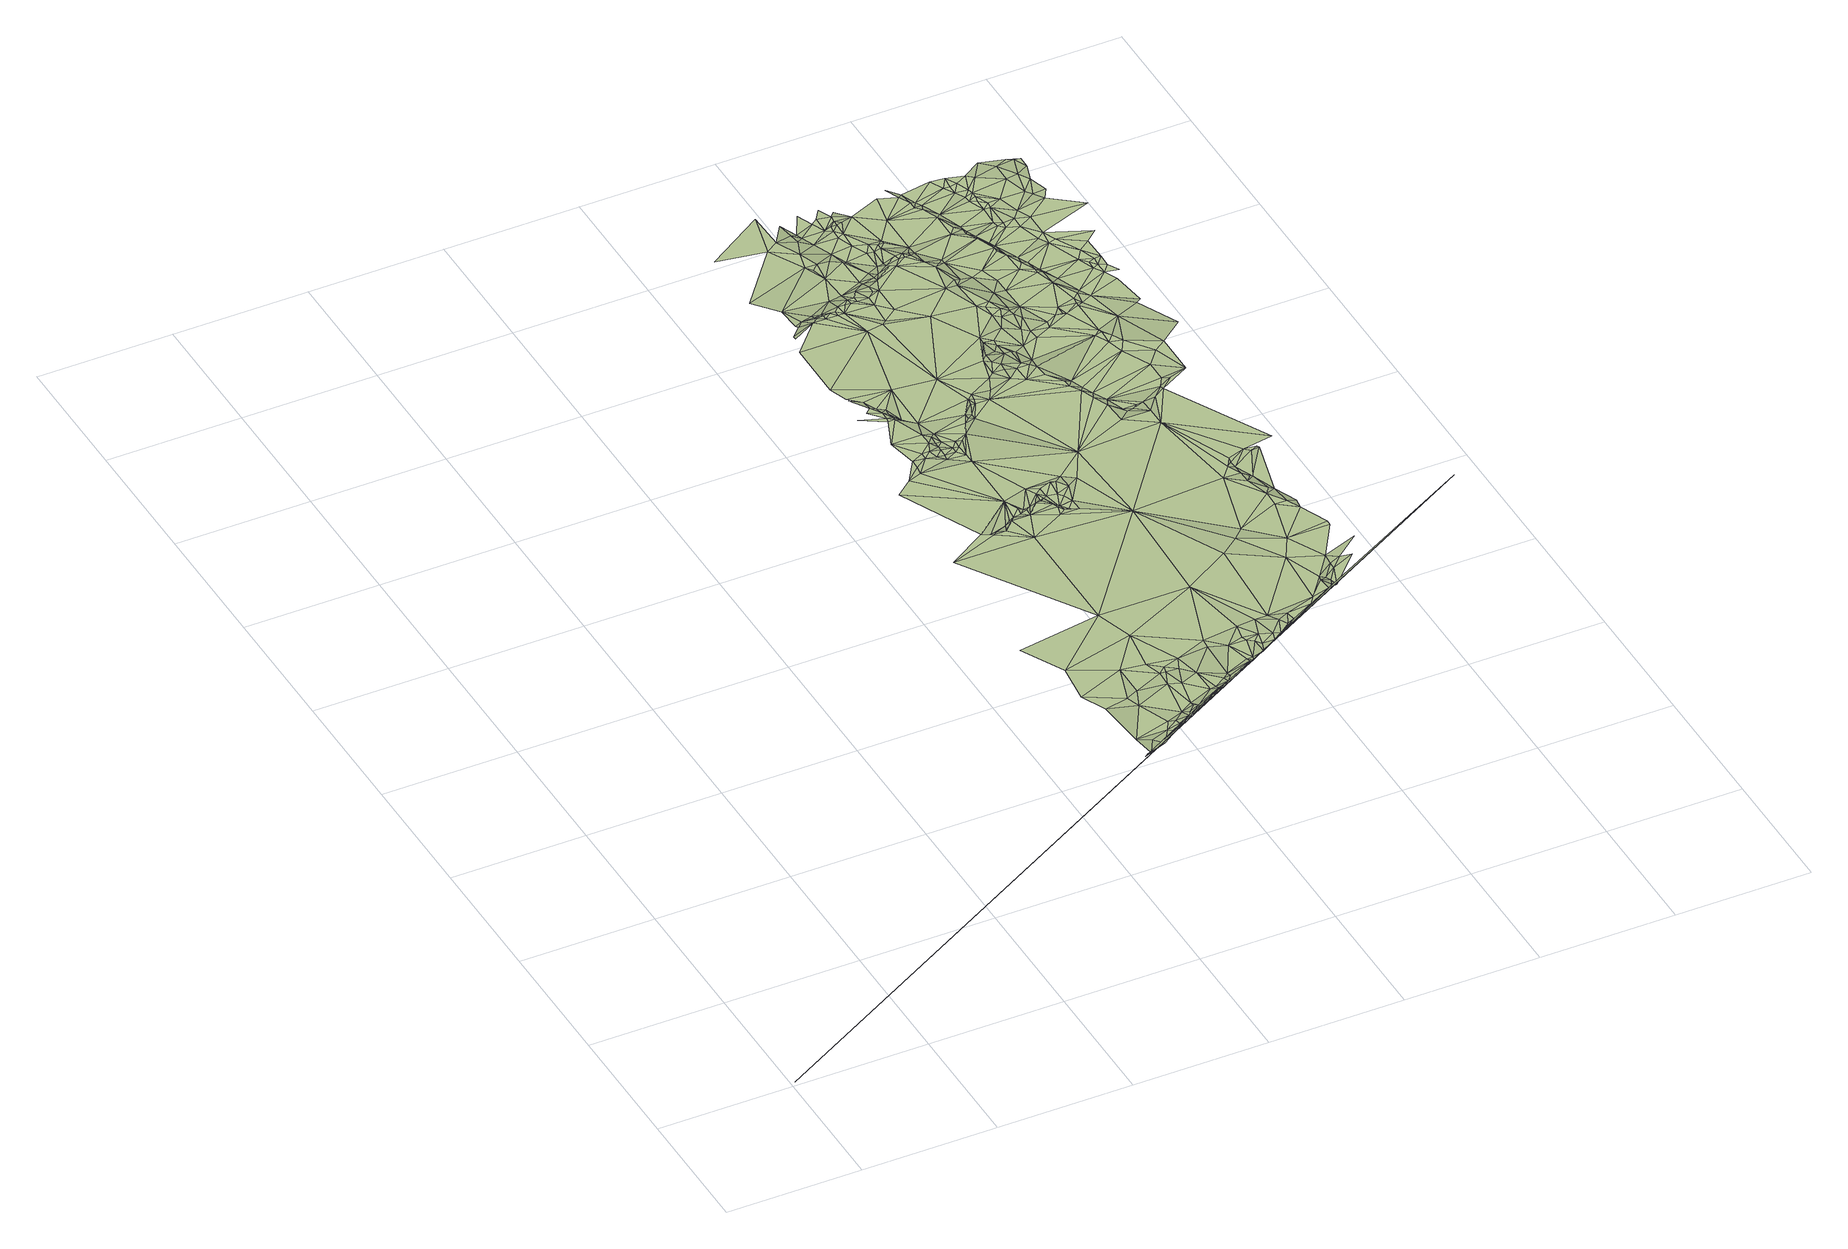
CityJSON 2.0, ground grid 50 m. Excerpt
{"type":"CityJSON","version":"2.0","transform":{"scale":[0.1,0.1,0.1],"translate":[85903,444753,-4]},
"CityObjects":{
"terrain1":{"type":"TINRelief","geometry":[{"type":"CompositeSurface","lod":"1","boundaries":[[[0,1,2]],[[3,2,1]],[[2,4,5]],[[3,4,2]],[[6,5,4]],[[7,8,5]],[[9,8,10]],[[3,6,4]],[[3,1,11]],[[6,12,5]],[[13,14,15]],[[7,5,12]],[[7,10,8]],[[3,16,6]],[[17,9,18]],[[9,10,18]],[[3,11,16]],[[19,6,16]],[[20,12,6]],[[20,6,19]],[[19,16,21]],[[22,10,7]],[[23,17,24]],[[16,11,21]],[[7,12,25]],[[18,10,22]],[[20,25,12]],[[19,21,11]],[[20,19,11]],[[20,11,25]],[[1,26,11]],[[22,7,27]],[[7,25,27]],[[28,25,11]],[[17,18,29]],[[18,22,30]],[[28,31,25]],[[32,28,11]],[[31,33,25]],[[30,22,27]],[[32,31,28]],[[33,27,25]],[[17,29,24]],[[18,30,34]],[[32,33,31]],[[35,32,11]],[[18,34,29]],[[36,27,33]],[[30,27,37]],[[32,38,33]],[[34,30,39]],[[37,27,36]],[[39,30,37]],[[36,33,38]],[[15,26,1]],[[40,41,42]],[[37,36,43]],[[39,37,43]],[[34,39,44]],[[35,11,26]],[[35,38,32]],[[29,34,44]],[[41,24,45]],[[43,36,46]],[[39,43,44]],[[46,36,38]],[[42,41,45]],[[35,47,38]],[[46,38,47]],[[43,46,44]],[[35,26,47]],[[40,42,48]],[[46,47,49]],[[48,42,50]],[[26,49,47]],[[51,40,52]],[[29,44,53]],[[51,52,54]],[[50,42,55]],[[44,46,56]],[[46,49,57]],[[54,58,59]],[[48,50,60]],[[61,49,26]],[[54,59,62]],[[40,48,52]],[[42,45,55]],[[50,55,60]],[[61,57,49]],[[56,46,57]],[[63,24,29]],[[54,52,58]],[[44,56,53]],[[60,55,64]],[[65,59,58]],[[48,60,52]],[[65,62,59]],[[64,55,45]],[[66,61,26]],[[67,62,68]],[[60,64,69]],[[66,57,61]],[[65,68,62]],[[60,69,52]],[[69,64,70]],[[65,58,71]],[[56,57,72]],[[63,29,53]],[[64,45,73]],[[66,26,74]],[[67,68,75]],[[65,76,68]],[[69,70,52]],[[66,77,57]],[[70,64,73]],[[78,79,80]],[[53,56,72]],[[72,57,77]],[[79,67,81]],[[65,82,76]],[[74,26,15]],[[75,68,76]],[[83,58,52]],[[67,75,84]],[[65,71,82]],[[67,84,81]],[[70,85,52]],[[70,86,85]],[[83,71,58]],[[70,73,86]],[[87,88,89]],[[80,87,89]],[[90,88,91]],[[92,76,82]],[[93,45,24]],[[79,81,80]],[[94,52,85]],[[94,85,86]],[[73,95,86]],[[66,74,77]],[[96,75,76]],[[73,45,97]],[[87,98,88]],[[99,82,71]],[[98,91,88]],[[94,86,95]],[[100,87,80]],[[96,76,92]],[[92,82,99]],[[81,100,80]],[[72,77,101]],[[74,101,77]],[[102,53,72]],[[100,103,87]],[[87,104,98]],[[105,95,73]],[[106,100,81]],[[96,107,75]],[[103,104,87]],[[75,108,84]],[[94,95,105]],[[75,107,108]],[[74,15,101]],[[109,110,111]],[[106,103,100]],[[99,71,112]],[[113,52,94]],[[106,104,103]],[[114,81,84]],[[115,72,101]],[[92,99,116]],[[105,73,117]],[[96,92,116]],[[114,106,81]],[[118,107,96]],[[109,111,91]],[[118,108,107]],[[108,119,84]],[[83,52,113]],[[71,120,112]],[[99,112,116]],[[121,101,15]],[[83,120,71]],[[118,96,116]],[[122,72,115]],[[113,94,105]],[[109,91,98]],[[114,84,119]],[[118,119,108]],[[63,53,102]],[[123,117,73]],[[102,72,122]],[[109,98,104]],[[115,101,124]],[[124,101,121]],[[93,24,63]],[[125,73,97]],[[109,104,106]],[[105,117,126]],[[118,116,127]],[[123,73,125]],[[116,112,128]],[[118,127,119]],[[112,120,128]],[[113,105,126]],[[109,106,114]],[[116,128,127]],[[129,130,117]],[[129,117,123]],[[117,130,126]],[[121,15,131]],[[124,121,132]],[[122,115,133]],[[115,124,133]],[[134,128,120]],[[102,122,133]],[[83,135,120]],[[93,97,45]],[[129,136,130]],[[127,128,134]],[[129,123,136]],[[125,97,137]],[[136,126,130]],[[127,135,119]],[[133,124,132]],[[132,121,131]],[[138,110,139]],[[113,126,140]],[[123,125,141]],[[142,126,136]],[[135,134,120]],[[123,143,136]],[[125,137,141]],[[137,97,144]],[[114,119,145]],[[123,141,143]],[[140,126,142]],[[127,134,135]],[[143,142,136]],[[146,147,148]],[[102,133,149]],[[133,132,150]],[[137,151,141]],[[63,102,149]],[[83,113,152]],[[132,131,150]],[[109,139,110]],[[119,135,153]],[[137,144,151]],[[154,113,140]],[[155,142,143]],[[143,141,156]],[[156,141,151]],[[140,142,157]],[[149,133,150]],[[158,146,148]],[[155,143,159]],[[156,151,144]],[[155,157,142]],[[159,143,156]],[[150,131,160]],[[119,153,145]],[[109,114,161]],[[63,149,162]],[[163,158,164]],[[154,140,157]],[[93,144,97]],[[154,152,113]],[[165,163,164]],[[148,138,139]],[[164,158,148]],[[154,157,155]],[[149,150,166]],[[155,159,167]],[[167,159,156]],[[166,150,160]],[[154,155,167]],[[153,135,168]],[[114,145,169]],[[131,170,160]],[[171,135,83]],[[149,166,162]],[[165,164,172]],[[164,148,173]],[[93,156,144]],[[145,153,174]],[[166,160,175]],[[164,173,176]],[[174,153,168]],[[154,167,152]],[[114,169,161]],[[172,164,176]],[[167,156,177]],[[148,178,173]],[[179,131,15]],[[171,83,152]],[[160,170,175]],[[180,63,162]],[[145,174,181]],[[176,173,182]],[[162,166,183]],[[184,165,185]],[[181,174,168]],[[173,178,182]],[[167,177,152]],[[109,161,139]],[[172,176,186]],[[166,175,183]],[[93,177,156]],[[176,182,186]],[[148,139,178]],[[187,145,181]],[[93,63,180]],[[182,178,188]],[[165,172,189]],[[171,168,135]],[[183,175,170]],[[131,190,170]],[[186,182,188]],[[191,181,168]],[[169,145,187]],[[192,188,178]],[[186,188,193]],[[192,178,139]],[[187,181,191]],[[172,186,189]],[[192,193,188]],[[194,186,193]],[[171,152,177]],[[169,187,191]],[[195,162,183]],[[196,184,185]],[[192,197,193]],[[192,139,197]],[[198,191,168]],[[183,170,190]],[[161,169,199]],[[200,169,191]],[[194,189,186]],[[200,199,169]],[[194,193,197]],[[171,177,93]],[[165,189,201]],[[161,202,139]],[[200,191,198]],[[171,198,168]],[[197,139,202]],[[194,197,203]],[[179,190,131]],[[200,198,199]],[[165,201,185]],[[204,203,197]],[[161,199,205]],[[206,196,207]],[[194,208,189]],[[195,183,190]],[[194,203,208]],[[180,162,209]],[[93,180,210]],[[199,198,211]],[[197,202,212]],[[204,208,203]],[[209,162,195]],[[204,197,213]],[[189,208,214]],[[197,212,213]],[[215,208,204]],[[199,211,205]],[[189,214,201]],[[214,208,216]],[[215,216,208]],[[161,217,202]],[[215,204,213]],[[161,205,218]],[[93,210,219]],[[196,185,220]],[[214,216,221]],[[222,216,215]],[[211,198,223]],[[196,220,224]],[[185,201,225]],[[179,195,190]],[[222,215,213]],[[222,221,216]],[[180,209,210]],[[185,225,226]],[[196,224,207]],[[227,213,212]],[[217,212,202]],[[225,201,226]],[[185,226,220]],[[201,214,228]],[[214,221,229]],[[211,223,205]],[[161,218,230]],[[231,221,222]],[[222,213,232]],[[171,233,198]],[[224,220,234]],[[235,171,93]],[[201,236,226]],[[218,205,237]],[[179,238,195]],[[161,230,217]],[[227,212,217]],[[214,229,228]],[[232,213,227]],[[239,223,198]],[[231,240,221]],[[237,205,223]],[[209,195,241]],[[238,241,195]],[[240,229,221]],[[231,222,232]],[[242,93,219]],[[224,234,243]],[[244,220,226]],[[218,237,245]],[[231,232,240]],[[224,243,246]],[[201,228,247]],[[201,247,236]],[[237,223,248]],[[249,234,220]],[[245,237,250]],[[179,251,238]],[[237,248,250]],[[236,244,226]],[[252,219,210]],[[218,245,253]],[[252,210,209]],[[254,229,240]],[[232,254,240]],[[239,198,255]],[[244,249,220]],[[179,256,251]],[[243,234,257]],[[238,258,241]],[[259,228,229]],[[260,238,251]],[[243,261,246]],[[260,258,238]],[[218,253,262]],[[243,257,261]],[[249,257,234]],[[263,248,223]],[[259,229,254]],[[260,251,256]],[[247,244,236]],[[263,250,248]],[[239,263,223]],[[264,247,228]],[[264,228,259]],[[245,265,253]],[[209,241,266]],[[245,250,265]],[[218,262,230]],[[255,198,233]],[[258,267,241]],[[268,244,247]],[[269,262,253]],[[270,232,227]],[[171,271,272]],[[264,268,247]],[[259,254,273]],[[260,274,258]],[[260,256,274]],[[235,93,242]],[[171,275,233]],[[265,269,253]],[[171,272,275]],[[263,276,250]],[[264,259,273]],[[257,277,261]],[[270,227,217]],[[278,254,232]],[[252,209,266]],[[279,257,249]],[[276,265,250]],[[239,280,263]],[[266,241,267]],[[244,281,249]],[[274,267,258]],[[235,271,171]],[[264,282,268]],[[269,283,262]],[[268,284,244]],[[285,273,254]],[[286,230,262]],[[264,273,282]],[[265,283,269]],[[277,287,261]],[[288,219,252]],[[280,276,263]],[[239,289,280]],[[239,290,289]],[[286,262,283]],[[279,277,257]],[[239,291,290]],[[276,292,265]],[[293,217,230]],[[239,255,291]],[[279,249,294]],[[292,283,265]],[[282,295,268]],[[285,254,278]],[[281,294,249]],[[284,281,244]],[[179,15,14]],[[282,273,296]],[[297,274,256]],[[295,284,268]],[[270,278,232]],[[274,298,267]],[[285,296,273]],[[276,299,292]],[[300,276,280]],[[292,299,283]],[[286,301,230]],[[266,267,298]],[[242,219,302]],[[300,299,276]],[[300,280,289]],[[279,303,277]],[[282,296,304]],[[302,219,288]],[[305,286,283]],[[306,289,290]],[[306,290,291]],[[285,278,296]],[[270,217,293]],[[279,294,307]],[[299,305,283]],[[282,304,308]],[[282,308,295]],[[284,309,281]],[[306,291,255]],[[309,294,281]],[[255,233,310]],[[297,298,274]],[[311,230,301]],[[252,266,312]],[[279,307,313]],[[279,314,303]],[[295,315,284]],[[306,255,310]],[[233,275,316]],[[300,305,299]],[[317,307,294]],[[318,304,296]],[[305,301,286]],[[271,319,272]],[[320,296,278]],[[293,230,311]],[[315,309,284]],[[317,294,309]],[[310,233,316]],[[275,272,321]],[[308,315,295]],[[279,313,314]],[[304,322,308]],[[313,307,317]],[[316,275,321]],[[318,296,320]],[[303,314,323]],[[288,252,324]],[[318,322,304]],[[317,309,325]],[[326,321,272]],[[326,272,319]],[[327,266,298]],[[308,328,315]],[[320,278,329]],[[313,317,325]],[[322,328,308]],[[271,330,319]],[[331,309,315]],[[242,302,332]],[[300,333,305]],[[326,319,334]],[[252,335,324]],[[318,320,336]],[[311,301,337]],[[338,278,270]],[[305,339,301]],[[252,312,335]],[[318,336,322]],[[235,330,271]],[[309,340,325]],[[341,329,278]],[[242,332,342]],[[331,315,328]],[[235,242,343]],[[343,242,342]],[[322,344,328]],[[336,320,329]],[[293,311,345]],[[326,346,321]],[[313,340,314]],[[270,293,347]],[[313,325,340]],[[337,301,339]],[[331,340,309]],[[302,288,348]],[[326,334,346]],[[338,341,278]],[[330,334,319]],[[331,328,344]],[[336,329,349]],[[293,345,350]],[[340,351,314]],[[345,311,352]],[[311,337,352]],[[332,302,353]],[[354,339,305]],[[288,324,348]],[[270,347,355]],[[347,293,350]],[[356,322,336]],[[341,349,329]],[[356,344,322]],[[357,300,289]],[[342,332,358]],[[336,349,359]],[[354,305,333]],[[338,270,355]],[[346,360,321]],[[343,342,361]],[[235,343,362]],[[357,289,306]],[[345,352,350]],[[302,348,363]],[[332,353,364]],[[337,339,365]],[[346,334,360]],[[358,332,364]],[[353,302,363]],[[343,361,366]],[[330,360,334]],[[356,331,344]],[[362,343,366]],[[356,336,359]],[[337,367,352]],[[342,358,364]],[[361,342,364]],[[368,359,349]],[[341,368,349]],[[337,365,367]],[[369,355,347]],[[370,306,310]],[[348,324,371]],[[370,310,316]],[[364,353,363]],[[354,372,339]],[[373,350,352]],[[338,355,369]],[[363,348,371]],[[338,374,341]],[[368,356,359]],[[339,372,365]],[[235,375,330]],[[347,350,376]],[[367,373,352]],[[377,316,321]],[[378,340,331]],[[357,333,300]],[[235,362,379]],[[380,368,341]],[[330,375,360]],[[369,347,381]],[[382,321,360]],[[338,369,383]],[[378,331,356]],[[373,376,350]],[[361,379,366]],[[354,333,384]],[[380,341,374]],[[338,383,374]],[[362,366,379]],[[385,367,365]],[[347,376,381]],[[361,364,386]],[[385,373,367]],[[385,365,372]],[[354,387,372]],[[383,369,381]],[[380,374,383]],[[385,376,373]],[[235,388,375]],[[389,364,363]],[[354,384,387]],[[361,386,379]],[[387,385,372]],[[382,360,375]],[[378,390,340]],[[382,391,321]],[[392,356,368]],[[393,376,385]],[[383,381,394]],[[357,384,333]],[[395,381,376]],[[357,306,396]],[[386,364,389]],[[396,306,370]],[[380,392,368]],[[235,379,397]],[[370,316,377]],[[395,376,393]],[[377,321,391]],[[387,398,385]],[[387,384,398]],[[235,397,388]],[[382,375,388]],[[395,394,381]],[[379,386,399]],[[378,356,400]],[[380,383,401]],[[402,385,398]],[[386,389,399]],[[398,384,403]],[[378,404,390]],[[383,394,405]],[[382,388,406]],[[407,384,357]],[[392,400,356]],[[408,393,385]],[[407,403,384]],[[395,393,409]],[[402,398,410]],[[395,409,394]],[[382,406,391]],[[398,403,410]],[[378,411,404]],[[378,412,411]],[[380,401,392]],[[378,413,412]],[[408,385,402]],[[402,410,403]],[[378,400,413]],[[357,396,414]],[[401,383,405]],[[407,357,414]],[[396,370,415]],[[388,416,406]],[[417,414,396]],[[417,407,414]],[[417,396,415]],[[418,409,393]],[[419,402,403]],[[420,394,409]],[[416,391,406]],[[405,394,421]],[[421,394,420]],[[416,377,391]],[[370,377,422]],[[407,423,403]],[[424,425,404]],[[408,418,393]],[[392,426,400]],[[415,370,422]],[[411,424,404]],[[427,411,412]],[[392,428,426]],[[413,429,412]],[[430,402,419]],[[431,392,401]],[[431,428,392]],[[419,403,423]],[[427,424,411]],[[427,412,429]],[[430,408,402]],[[400,432,413]],[[417,433,407]],[[434,400,426]],[[422,377,416]],[[432,429,413]],[[417,415,433]],[[428,434,426]],[[434,432,400]],[[435,428,431]],[[431,401,436]],[[420,409,437]],[[435,431,436]],[[405,421,420]],[[407,433,423]],[[401,405,438]],[[435,434,428]],[[439,437,409]],[[419,423,440]],[[418,439,409]],[[401,438,441]],[[436,401,441]],[[430,419,440]],[[405,420,442]],[[438,405,442]],[[415,422,443]],[[441,438,442]],[[420,437,444]],[[430,445,408]],[[430,440,445]],[[442,420,444]],[[446,418,408]],[[446,439,418]],[[440,423,433]],[[439,447,437]],[[427,448,424]],[[444,437,447]],[[415,443,433]],[[422,416,443]],[[427,429,449]],[[446,450,439]],[[450,447,439]],[[446,408,451]],[[445,452,408]],[[435,453,434]],[[435,436,453]],[[432,454,429]],[[455,445,440]],[[446,456,450]],[[452,451,408]],[[457,436,441]],[[446,451,456]],[[455,440,433]],[[458,432,434]],[[459,441,442]],[[455,452,445]],[[427,449,448]],[[460,442,444]],[[457,453,436]],[[454,449,429]],[[461,444,447]],[[459,457,441]],[[461,447,450]],[[458,434,453]],[[462,454,432]],[[463,462,432]],[[464,450,456]],[[458,463,432]],[[455,433,465]],[[464,456,451]],[[443,466,433]],[[452,467,451]],[[468,459,442]],[[469,452,455]],[[470,453,457]],[[468,442,460]],[[459,470,457]],[[460,444,461]],[[448,449,471]],[[454,472,449]],[[466,465,433]],[[461,450,464]],[[470,473,453]],[[472,471,449]],[[458,453,473]],[[455,465,474]],[[458,475,463]],[[467,464,451]],[[454,476,472]],[[477,470,459]],[[462,478,454]],[[479,462,463]],[[480,463,475]],[[476,471,472]],[[469,467,452]],[[458,481,475]],[[480,479,463]],[[478,476,454]],[[458,473,481]],[[477,459,468]],[[477,473,470]],[[455,474,482]],[[479,478,462]],[[481,480,475]],[[469,455,482]],[[468,460,483]],[[460,461,483]],[[476,484,471]],[[485,481,473]],[[485,479,480]],[[485,480,481]],[[478,484,476]],[[486,473,477]],[[477,468,487]],[[483,461,488]],[[489,478,479]],[[468,483,487]],[[467,490,464]],[[461,464,491]],[[486,485,473]],[[461,491,488]],[[492,490,467]],[[469,492,467]],[[493,464,490]],[[486,477,487]],[[489,484,478]],[[493,491,464]],[[492,493,490]],[[469,494,492]],[[469,495,494]],[[492,496,493]],[[494,496,492]],[[496,491,493]],[[488,491,497]],[[498,479,485]],[[489,479,498]],[[483,488,499]],[[486,500,485]],[[496,497,491]],[[489,501,484]],[[486,487,502]],[[488,497,499]],[[498,485,500]],[[487,483,503]],[[486,504,500]],[[486,502,504]],[[489,505,501]],[[489,498,505]],[[498,500,506]],[[502,487,503]],[[504,507,500]],[[498,506,505]],[[501,505,508]],[[504,502,509]],[[500,507,506]],[[504,509,507]],[[506,510,505]],[[505,510,508]],[[507,511,506]],[[511,510,506]],[[508,510,512]],[[511,512,510]]]}]}
},
"vertices":[
[1833,1030,25],[1820,1020,24],[1844,1030,25],[1917,1070,11],[1884,1100,15],[1841,1130,11],[1954,1130,11],[1931,1290,10],[1819,1310,21],[1775,1400,23],[1908,1330,19],[2046,1150,24],[1977,1170,11],[8,0,20],[3409,1910,16],[2408,1350,14],[1974,1110,15],[1792,1550,24],[1952,1470,24],[2000,1130,22],[1997,1150,21],[2001,1120,22],[1954,1350,19],[1707,1710,25],[2021,1760,25],[2039,1190,14],[2245,1260,21],[2066,1350,10],[2060,1170,23],[2066,1620,24],[2064,1400,20],[2087,1200,18],[2101,1190,22],[2088,1220,13],[2044,1460,22],[2200,1240,22],[2110,1330,11],[2087,1400,18],[2179,1260,11],[2089,1420,23],[1873,2320,25],[1726,2230,23],[1909,2300,25],[2135,1400,14],[2151,1440,22],[2023,2230,22],[2179,1360,10],[2199,1260,14],[1909,2320,12],[2244,1290,13],[1930,2320,15],[1729,2630,24],[2020,2440,27],[2270,1490,21],[1792,2680,26],[1955,2300,25],[2269,1460,16],[2268,1310,10],[1841,2700,26],[1841,2720,35],[1972,2340,12],[2269,1290,15],[1840,2750,42],[2357,1760,26],[1996,2340,24],[1886,2750,37],[2362,1330,15],[1817,2860,45],[1883,2770,43],[1998,2360,11],[2017,2370,11],[1954,2730,24],[2338,1440,10],[2065,2340,24],[2375,1330,14],[1929,2810,45],[1910,2770,44],[2360,1350,10],[1775,3020,48],[1861,2970,46],[1864,2990,46],[1885,2970,47],[1928,2750,30],[2022,2680,26],[1928,2860,44],[2043,2390,25],[2045,2370,15],[1865,3020,46],[1839,3060,47],[1818,3040,47],[1796,3130,44],[1840,3110,36],[1953,2770,36],[2377,2210,22],[2065,2390,12],[2066,2370,24],[1954,2790,34],[2155,2300,23],[1862,3060,36],[1958,2750,24],[1887,2990,41],[2382,1350,10],[2404,1510,18],[1886,3020,36],[1887,3040,37],[2089,2390,15],[1909,2970,36],[1954,2810,35],[1953,2840,41],[1954,3130,34],[1775,3220,35],[1797,3150,36],[1998,2750,26],[2112,2470,25],[1950,2930,36],[2403,1440,10],[1997,2770,28],[2110,2390,24],[1975,2810,34],[1973,2860,33],[2021,2720,26],[2427,1360,13],[2397,1460,10],[2158,2360,23],[2425,1420,12],[2166,2340,22],[2132,2430,25],[2017,2790,35],[2020,2770,25],[2133,2390,24],[2135,2410,13],[2483,1390,19],[2443,1400,11],[2448,1440,19],[2043,2790,29],[2066,2810,35],[2149,2410,15],[2179,2320,22],[1773,3440,39],[2022,3440,38],[2155,2450,24],[2181,2350,15],[2165,2420,13],[2181,2360,4],[2224,2300,23],[2109,2900,36],[1797,3530,33],[1795,3510,38],[1885,3560,38],[2470,1510,23],[2491,1420,23],[2202,2330,10],[2247,2480,23],[2090,2860,36],[2219,2460,27],[2199,2410,16],[2225,2350,21],[2199,2460,31],[1841,3580,21],[2214,2390,17],[2516,1410,21],[2112,3110,37],[2517,1510,24],[1841,3600,12],[1865,3610,16],[1835,3690,11],[2538,1470,28],[2247,2420,26],[2134,2880,26],[2157,2970,35],[2583,1450,27],[2356,2570,23],[1907,3620,16],[1909,3580,35],[2111,2880,34],[2557,1440,26],[1908,3600,24],[2291,2450,23],[1931,3560,39],[2764,1550,24],[2540,1870,24],[2134,2900,27],[1931,3580,37],[2580,1490,26],[1752,3760,27],[2000,3850,26],[1932,3600,27],[2155,2950,28],[1955,3580,39],[1998,3670,12],[2671,1500,25],[2172,2950,25],[1975,3560,38],[1975,3580,38],[1996,3600,38],[2695,1530,25],[1930,3980,27],[1999,3560,38],[2224,2950,24],[2178,2990,35],[2177,2970,30],[2040,3780,15],[2084,3450,38],[2021,3600,38],[2043,3600,37],[2269,3040,36],[1750,4010,27],[1976,4160,21],[2041,3620,38],[2711,1760,22],[2607,1920,28],[2247,2990,26],[2105,3470,32],[2110,3560,34],[2044,3670,18],[2065,3600,37],[2067,3620,37],[2245,3420,37],[2293,3130,36],[2648,1960,24],[2018,3920,26],[2085,3650,36],[2110,3600,35],[2337,3020,24],[1976,4010,26],[2022,3830,22],[2045,3850,25],[2157,3510,34],[2130,3710,16],[2133,3690,22],[2336,3240,39],[2135,3620,37],[2156,3620,37],[2516,2860,21],[2045,3990,21],[2673,2590,21],[2090,3850,21],[2291,3060,36],[2760,1600,23],[2381,2990,24],[2134,3650,39],[2765,1620,22],[2720,2230,23],[2040,4030,19],[2118,3890,13],[2314,3110,37],[2035,4100,12],[2130,3830,16],[2335,3060,33],[2090,3960,12],[2337,3090,36],[2785,1570,18],[2762,1850,24],[2313,3150,38],[2177,3670,37],[2493,2900,21],[2804,1570,10],[2071,4010,12],[2788,1620,10],[2176,3690,32],[2796,1600,11],[2062,4030,14],[2337,3220,35],[2381,3060,22],[2178,3740,16],[2380,3150,23],[2832,1710,23],[2830,1670,18],[2144,3830,12],[2355,3170,25],[2358,3530,37],[2562,2660,23],[2558,2750,22],[2199,3710,25],[2832,1650,12],[2536,2810,21],[2405,3080,22],[2135,4060,13],[2266,3710,37],[2156,4010,12],[2426,3060,22],[2180,3960,11],[2222,3760,15],[2377,3200,23],[2199,3900,11],[2247,3720,37],[2378,3220,28],[2110,4120,12],[2808,2030,24],[2445,3040,21],[2448,2990,22],[2490,2930,21],[2404,3150,21],[2405,3400,38],[2177,3990,18],[2224,3840,13],[2245,3740,26],[2921,1690,11],[2874,1690,18],[2422,3150,13],[2451,3090,11],[2425,3260,35],[2810,2090,24],[2154,4070,20],[2245,3760,19],[2460,3170,11],[2515,2930,13],[2178,4010,21],[2246,3830,18],[2198,3960,21],[2531,2880,14],[2427,3330,39],[2920,1850,24],[2198,4030,24],[2200,4050,28],[2245,3870,23],[2550,2840,14],[2199,4010,23],[2289,3760,36],[2605,2700,16],[2291,3740,36],[2575,2790,12],[2270,3830,26],[2178,4100,28],[2877,1980,22],[2219,4010,25],[2599,2720,13],[2964,1760,22],[2270,3850,26],[2314,3740,36],[2672,2660,23],[2292,3870,21],[2785,2180,23],[2520,3190,11],[2628,2700,18],[2921,1870,24],[2313,3760,37],[2450,3310,39],[2382,3650,34],[2488,3240,21],[2265,4030,18],[2360,3690,35],[2785,2230,21],[2762,2280,22],[2291,3850,27],[2427,3380,39],[2650,2720,14],[2401,3530,34],[2852,2030,23],[2336,3740,36],[2450,3400,39],[2223,4080,18],[2468,3350,39],[2830,2120,21],[2511,3220,21],[2404,3560,34],[2358,3800,19],[2696,3110,13],[2808,2210,16],[2337,3760,32],[2672,2720,17],[2789,2280,11],[2786,2320,21],[2853,2120,10],[2819,2210,10],[2494,3310,34],[2784,2300,17],[2490,3330,36],[2359,3760,23],[2426,3560,28],[2738,3000,11],[2888,2030,11],[2517,3290,26],[2494,3350,34],[2404,3670,26],[2719,2720,20],[2494,3450,25],[2787,2890,13],[2359,3960,19],[2850,2340,21],[2425,3690,20],[2471,3560,20],[2763,2770,14],[2423,3670,22],[2582,3220,11],[2539,3350,22],[2875,2330,14],[2585,3240,19],[2763,2750,20],[2908,2340,10],[2382,4080,18],[2787,2810,13],[2513,3800,19],[2539,3450,20],[2516,3580,20],[2538,3510,20],[2720,3060,13],[2966,2360,21],[2625,3260,20],[2899,2340,18],[2515,3900,19],[2581,3740,20],[2648,3290,21],[2667,3260,11],[2449,4050,20],[2607,3670,20],[2809,2790,21],[2719,3130,13],[2696,3420,19],[2628,3530,19],[2651,3260,17],[2471,4010,19],[2471,3980,18],[2492,3960,18],[2720,3110,19],[2761,3040,21],[2877,2810,23],[2741,3080,20],[2674,3490,19],[2717,3290,16],[2626,3620,19],[2606,3650,20],[2832,2940,22],[2720,3280,12],[2468,4070,10],[2425,4100,23],[2537,3830,19],[2490,4010,11],[2560,3810,15],[2503,3990,10],[2717,3310,21],[2560,3780,18],[2533,3920,10],[2809,3170,13],[2564,3830,10],[2571,3800,10],[2586,3760,12],[2651,3560,19],[2605,3690,18],[2675,3510,20],[2739,3290,11],[2609,3710,11],[2620,3690,10],[2877,2970,23],[2658,3600,10],[2741,3330,21],[2694,3490,15],[2676,3560,10],[2584,4090,10],[2607,4040,10],[2694,3510,10],[2725,3440,10],[2759,3350,11],[2671,3800,13],[2629,4000,10],[2780,3310,10],[2705,3490,10],[2674,3780,10],[2675,3880,10],[2695,3760,10],[2764,3660,10],[2784,3620,12],[2649,3960,13],[2652,3940,10],[2831,3500,10],[2895,3200,17],[2966,3040,23],[2855,3440,9],[2740,3740,12],[2877,3400,11],[2697,3780,15],[2629,4070,22],[2627,4030,16],[2695,3870,18],[2917,3220,11],[2673,3920,16],[2652,4030,22],[2738,3780,19],[2670,3980,22],[2674,3960,22],[2675,3940,21],[2695,3890,22],[2899,3350,11],[2786,3670,21],[2694,4050,23],[2740,3890,23],[2764,3810,22],[2786,3760,22],[2807,3620,21],[2719,4030,22],[2854,3470,13],[2854,3530,21],[2873,3440,17],[2874,3470,21],[2897,3420,21],[2921,3380,21],[2899,3470,22],[2897,3560,23],[2810,3980,19],[2942,3600,23],[2832,3890,22],[2765,4100,19],[2876,3830,20],[2988,3740,23],[2852,3870,18],[2808,4050,23],[2852,3980,24],[2877,3940,24],[2853,4070,23],[2900,3870,23],[2877,4060,20],[2900,4010,21],[2898,4050,25]
]}
